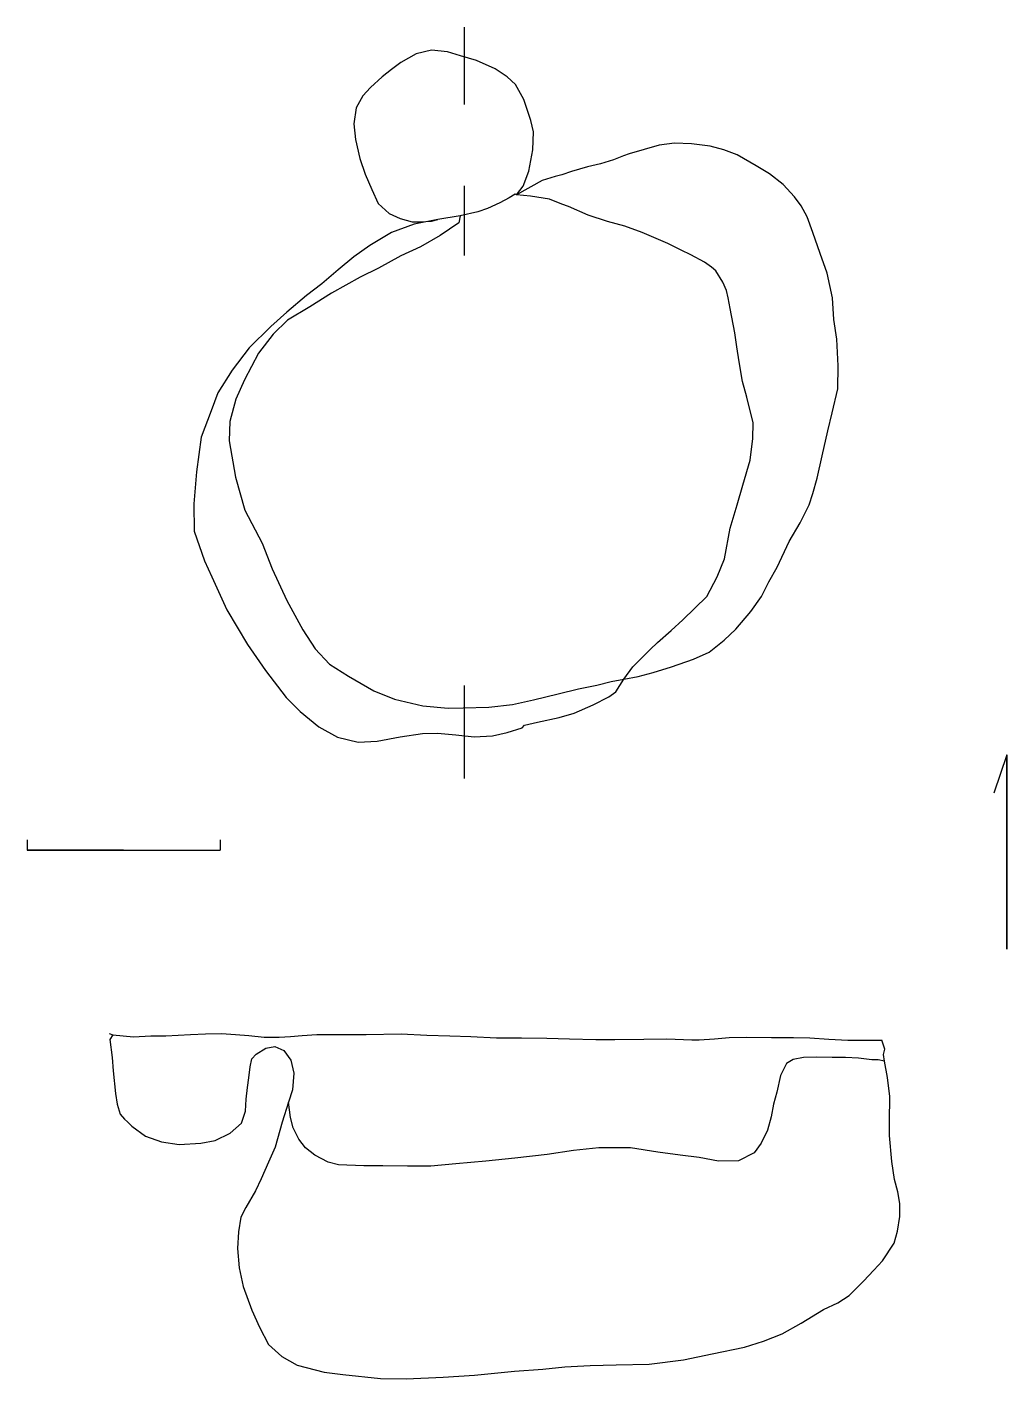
# Model space of a CAD drawing. Extents: x 3.6 to 16.1, y 1.6 to 18.8.
import ezdxf

# ---------------------------------------------------------------- set-up
doc = ezdxf.new("R2010")
doc.units = 0
doc.linetypes.add('DASHED', pattern=[0.75, 0.5, -0.25])
doc.layers.add('LAYER1', color=7, linetype='CONTINUOUS')

msp = doc.modelspace()

# ---------------------------------------------------------------- linework, layer by layer
at = {"layer": 'LAYER1', "color": 3, "linetype": 'CONTINUOUS'}
for points in [[(9.1715, 18.7922), (9.1715, 17.808)], [(9.1715, 16.7746), (9.1715, 15.8888)], [(9.1715, 10.4266), (9.1715, 9.2456)]]:
    msp.add_lwpolyline(points, dxfattribs=at)
at = {"layer": 'LAYER1', "color": 7, "linetype": 'CONTINUOUS'}
for points in [[(9.8368, 16.6622), (9.9215, 16.7719), (9.9913, 16.9613), (10.0412, 17.2306), (10.0512, 17.4599), (10.0163, 17.6045), (9.9265, 17.8737), (9.8218, 18.0632), (9.7171, 18.1579), (9.5626, 18.2626), (9.3282, 18.3673), (9.1238, 18.4271), (8.9593, 18.477), (8.7549, 18.4969), (8.5604, 18.452), (8.366, 18.3424), (8.2463, 18.2526), (8.1267, 18.1579), (7.9771, 18.0233), (7.8824, 17.9186), (7.7976, 17.764), (7.7677, 17.5646), (7.7877, 17.3652), (7.8425, 17.1209), (7.9123, 16.9214), (7.997, 16.727), (8.0768, 16.5525), (8.2164, 16.4229), (8.356, 16.3581), (8.5106, 16.3182), (8.6103, 16.3182), (8.7549, 16.3281), (8.8346, 16.3481)], [(9.8368, 16.6622), (9.8168, 16.6672), (9.742, 16.6223), (9.6224, 16.5575), (9.4678, 16.4877), (9.3432, 16.4428), (9.1188, 16.393), (8.8346, 16.3481), (8.5355, 16.2883), (8.2463, 16.1836), (7.9721, 16.019), (7.7677, 15.8744), (7.5683, 15.7099), (7.3589, 15.5304), (7.1644, 15.3809), (6.9152, 15.1715), (6.7107, 14.987), (6.4365, 14.7178), (6.2221, 14.4336), (6.0377, 14.1444), (5.9529, 13.9151), (5.8283, 13.581), (5.7684, 13.1423), (5.7335, 12.7335), (5.7385, 12.3894), (5.8682, 12.0105), (5.9629, 11.8061), (6.1523, 11.3873), (6.4166, 10.9486), (6.6459, 10.6195), (6.9052, 10.2755), (7.0847, 10.096), (7.324, 9.9016), (7.5583, 9.772), (7.8226, 9.7071), (8.0619, 9.7221), (8.356, 9.7769), (8.6402, 9.8168), (8.8297, 9.8218), (9.064, 9.8019), (9.2983, 9.7769), (9.5277, 9.7869), (9.7171, 9.8318), (9.9066, 9.8916), (9.9365, 9.9215), (10.101, 9.9614), (10.3752, 10.0212), (10.5697, 10.0761), (10.809, 10.1808), (11.0084, 10.2855), (11.0982, 10.3453), (11.1979, 10.5098), (11.3125, 10.6644), (11.5319, 10.8838), (11.6266, 10.9735), (11.8011, 11.1281), (11.9507, 11.2627), (12.2548, 11.5568), (12.3845, 11.8061), (12.4792, 12.0355), (12.549, 12.4243), (12.6387, 12.7235), (12.7135, 12.9728), (12.8033, 13.2919), (12.8382, 13.5661), (12.8431, 13.7655), (12.7634, 14.0896), (12.7085, 14.289), (12.6637, 14.5383), (12.6337, 14.7277), (12.6088, 14.9072), (12.549, 15.2163), (12.5241, 15.351), (12.5041, 15.4457), (12.4592, 15.5504), (12.3695, 15.695), (12.3147, 15.7398), (12.2249, 15.8046), (12.0504, 15.8994), (11.9258, 15.9592), (11.7563, 16.044), (11.4322, 16.1836), (11.2128, 16.2633), (10.9935, 16.3232), (10.7442, 16.4029), (10.4949, 16.5126), (10.4101, 16.5425), (10.2556, 16.6073), (10.0113, 16.6422), (9.8368, 16.6622)], [(9.1188, 16.393), (9.1039, 16.3032), (8.8646, 16.1437), (8.6153, 15.9991), (8.366, 15.8844), (8.0818, 15.7299), (7.8475, 15.6152), (7.4835, 15.4108), (7.2093, 15.2363), (6.9251, 15.0668), (6.7407, 14.8923), (6.5562, 14.648), (6.3767, 14.3089), (6.267, 14.0646), (6.1922, 13.7805), (6.1823, 13.5362), (6.262, 13.0725), (6.3817, 12.6537), (6.6011, 12.2349), (6.7307, 11.9108), (6.9152, 11.507), (7.1196, 11.1331), (7.2741, 10.8937), (7.4586, 10.6993), (7.6979, 10.5447), (8.022, 10.3603), (8.2862, 10.2556), (8.6452, 10.1708), (8.9643, 10.1409), (9.1587, 10.1459), (9.4828, 10.1509), (9.7819, 10.1858), (10.0512, 10.2456), (10.3653, 10.3204), (10.6245, 10.3852), (10.8539, 10.4301), (11.0383, 10.4799), (11.1979, 10.5098)], [(16.0689, 9.5462), (15.8999, 9.0585)], [(16.0689, 9.5462), (16.0689, 7.0783)], [(16.0689, 7.0783), (16.0689, 9.5462)], [(3.6134, 8.4656), (3.6134, 8.3347)], [(6.0664, 8.4656), (6.0664, 8.3347)], [(3.6134, 8.3347), (4.8399, 8.3347)], [(4.8399, 8.3347), (3.6134, 8.3347)], [(4.8399, 8.3347), (6.0664, 8.3347)], [(4.6595, 6.0056), (4.7044, 5.9906), (4.9687, 5.9657), (5.188, 5.9756), (5.3775, 5.9756), (5.6916, 5.9956), (5.881, 6.0006), (6.0855, 6.0056), (6.2649, 5.9956), (6.4345, 5.9806), (6.6289, 5.9607), (6.8183, 5.9607), (6.9629, 5.9707), (7.1125, 5.9806), (7.297, 5.9956), (7.5313, 5.9956), (7.7208, 5.9956), (7.9252, 5.9956), (8.3689, 6.0006), (8.693, 5.9856), (8.9871, 5.9756), (9.2564, 5.9707), (9.5804, 5.9507), (9.8995, 5.9507), (10.2186, 5.9457), (10.5078, 5.9407), (10.8418, 5.9308), (11.0861, 5.9308), (11.455, 5.9358), (11.7442, 5.9407), (12.0633, 5.9258), (12.158, 5.9258), (12.3525, 5.9407), (12.5369, 5.9557), (12.7613, 5.9607), (13.0754, 5.9557), (13.3546, 5.9557), (13.564, 5.9507), (13.8033, 5.9358), (14.0476, 5.9208), (14.2022, 5.9208), (14.3467, 5.9208), (14.4764, 5.9208)], [(4.7044, 5.9906), (4.6645, 5.9308), (4.6944, 5.7014), (4.7094, 5.5319), (4.7393, 5.2428), (4.7593, 5.1081), (4.7991, 4.9835), (4.854, 4.9187), (4.8889, 4.8838), (4.9437, 4.8289), (5.1182, 4.7043), (5.3226, 4.6295), (5.547, 4.5946), (5.8212, 4.6146), (6.0057, 4.6495), (6.1951, 4.7392), (6.3397, 4.8688), (6.3896, 5.0184), (6.3995, 5.173), (6.4145, 5.3225), (6.4345, 5.4422), (6.4494, 5.5818), (6.4693, 5.6865), (6.5242, 5.7463), (6.6488, 5.8211), (6.7635, 5.841), (6.8782, 5.7912), (6.9679, 5.6665), (7.0028, 5.502), (6.9879, 5.2926), (6.938, 5.1331), (6.8582, 4.8788), (6.7685, 4.5647), (6.6837, 4.3703), (6.589, 4.1609), (6.5192, 4.0063), (6.3946, 3.7969), (6.3298, 3.6723), (6.2998, 3.4878), (6.2899, 3.2734), (6.3098, 3.0291), (6.3597, 2.7948), (6.4693, 2.4907), (6.5691, 2.2763), (6.6837, 2.0569), (6.8532, 1.9023), (7.0477, 1.7927), (7.3917, 1.7029), (7.626, 1.673), (8.1047, 1.6231), (8.4337, 1.6182), (8.9024, 1.6431), (9.3012, 1.668), (9.8098, 1.7179), (10.1687, 1.7428), (10.4479, 1.7727), (10.772, 1.7877), (11.1011, 1.7976), (11.5199, 1.8076), (11.9586, 1.8625), (12.3226, 1.9372), (12.7314, 2.022), (12.9757, 2.0968), (13.21, 2.1915), (13.4543, 2.3261), (13.7385, 2.5006), (13.918, 2.5854), (14.0626, 2.6801), (14.247, 2.8596), (14.3767, 2.9992), (14.4863, 3.1188), (14.6359, 3.3432), (14.6758, 3.4978), (14.7057, 3.6822), (14.7057, 3.8468), (14.6808, 3.9963), (14.6409, 4.1509), (14.606, 4.3802), (14.5761, 4.7093), (14.5761, 4.8888), (14.5811, 5.2078), (14.5512, 5.4472), (14.5113, 5.6566), (14.5013, 5.7413), (14.5163, 5.8061), (14.4764, 5.9208)], [(14.5113, 5.6566), (14.4315, 5.6715), (14.3517, 5.6715), (14.1822, 5.6915), (14.0177, 5.7014), (13.8482, 5.7014), (13.6487, 5.7064), (13.4842, 5.7014), (13.3496, 5.6765), (13.2648, 5.6266), (13.1901, 5.4721), (13.1452, 5.2627), (13.1003, 5.1081), (13.0704, 4.9486), (13.0255, 4.7791), (12.9458, 4.6146), (12.856, 4.4899), (12.6566, 4.3902), (12.4023, 4.3852), (12.158, 4.4301), (11.9137, 4.46), (11.6295, 4.4999), (11.2855, 4.5547), (10.8817, 4.5547), (10.5576, 4.5198), (10.2236, 4.47), (9.8148, 4.4251), (9.4458, 4.3852), (9.0619, 4.3503), (8.7478, 4.3204), (8.4487, 4.3204), (8.1346, 4.3254), (7.8953, 4.3254), (7.5712, 4.3403), (7.4416, 4.3703), (7.272, 4.46), (7.1524, 4.5547), (7.0676, 4.6644), (6.9978, 4.809), (6.9629, 4.9386), (6.938, 5.1331)]]:
    msp.add_lwpolyline(points, dxfattribs=at)
at = {"layer": 'LAYER1', "color": 7, "linetype": 'DASHED'}
msp.add_lwpolyline([(11.1979, 10.5098), (11.3823, 10.5398), (11.5718, 10.5946), (11.8061, 10.6644), (12.0853, 10.7641), (12.2847, 10.8489), (12.4742, 11.0034), (12.6238, 11.143), (12.8132, 11.3674), (12.9478, 11.5568), (13.0426, 11.7463), (13.1473, 11.9308), (13.3018, 12.2548), (13.4414, 12.4941), (13.5561, 12.7235), (13.601, 12.8681), (13.6558, 13.0625), (13.7206, 13.3467), (13.7904, 13.6608), (13.8453, 13.8901), (13.9201, 14.1943), (13.925, 14.4884), (13.9051, 14.8275), (13.8702, 15.0767), (13.8503, 15.351), (13.7854, 15.665), (13.6957, 15.9143), (13.601, 16.1836), (13.5312, 16.383), (13.4514, 16.5226), (13.3666, 16.6373), (13.2221, 16.7918), (13.0525, 16.9264), (12.883, 17.0311), (12.6387, 17.1707), (12.4692, 17.2306), (12.2947, 17.2804), (12.0604, 17.3103), (11.841, 17.3153), (11.6466, 17.2904), (11.2677, 17.1807), (11.1929, 17.1558), (11.0682, 17.1059), (10.9037, 17.0561), (10.7392, 17.0162), (10.5348, 16.9563), (10.4101, 16.9165), (10.3254, 16.8915), (10.1608, 16.8417), (9.8368, 16.6622)], dxfattribs=at)

doc.saveas('drawing.dxf')
